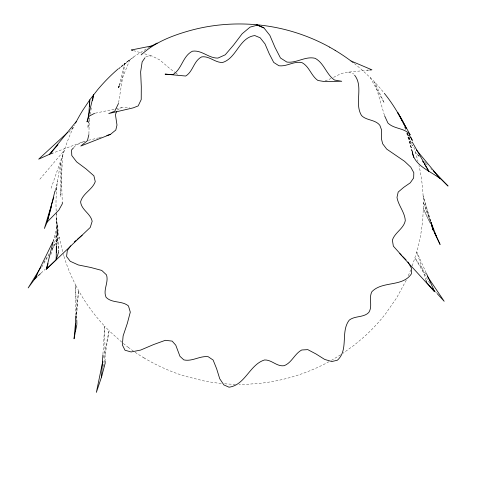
<?xml version="1.0" encoding="UTF-8"?>
<svg xmlns="http://www.w3.org/2000/svg" width="479" height="479" viewBox="0 0 479 479"><rect width="100%" height="100%" fill="white"/><g stroke="black" fill="none" stroke-linecap="round" stroke-linejoin="round"><path stroke-width="0.36" stroke-dasharray="2.4 1.8" d="M75.437 315.35L75.556 284.927L72.784 279.257A183.493 180.074 1.4 0 1 63.731 255.72M56.348 245.541L56.612 218.687L56.288 213.808M88.908 133.827L89.31 118.301M56.63 245.661L57.246 224.95L56.612 218.687L58.546 252.17M62.515 156.376L60.659 196.618L60.929 162.471L62.258 201.557M102.925 354.197L104.65 326.211C93.1 313.883 83.274 299.956 75.556 284.927L76.718 319.206M88.358 120.708L87.843 128.162L89.591 117.996M76.329 319.176L78.538 290.502L76.053 317.254M56.157 211.017L56.013 206.126A183.259 179.829 1.7 0 1 57.492 181.026L59.564 168.614A183.469 180.038 1.7 0 1 64.318 150.334A183.559 180.122 1.7 0 1 73.628 126.929A182.93 179.505 1.7 0 1 74.556 125.037M118.624 102.686L124.857 63.36L135.144 55.851L149.017 47.349M103.201 366.746L109.08 330.767L104.65 326.211L105.117 360.304M90.214 114.367L91.465 107.104M103.548 357.585L109.08 330.767L122.756 343.03M53.133 241.644L57.246 224.95L59.18 237.392L63.15 253.702M55.133 190.379L57.492 181.026M119.157 85.424L124.857 63.36L118.858 68.299M55.606 191.528L56.785 187.271L55.72 190.828M50.912 254.433L58.103 231.189L53.193 241.2M51.115 188.247L64.318 150.334L39.559 179.577M412.239 265.935L416.796 251.966A184.181 180.721 1.2 0 0 420.891 233.536C424.651 211.005 424.005 187.75 418.975 165.465M119.433 85.507L129.935 59.516L118.9 68.671L135.144 55.851M408.324 275.682L410.754 269.869M406.27 280.137L396.564 298.016L385.727 313.577A183.421 179.99 1.7 0 1 364.178 336.785L354.454 344.976L342.988 353.257M41.751 267.019L48.571 255.427M51.977 249.631L59.18 237.392L52.594 248.128M43.679 262.654L49.103 253.81M68.736 132.503L73.628 126.929L71.994 128.438M73.976 147.31L75.916 145.179L84.885 141.149L53.786 152.699M41.062 273.114L45.403 269.018M340.617 354.807L331.528 360.298M329.055 361.681C313.685 370.099 297.094 376.255 279.987 380.045A184.026 180.583 1.7 0 1 261.043 383.2L248.266 384.212L239.003 384.368M117.121 110.038L121.66 107.679L129.564 107.769M333.552 77.37L341.317 73.443L348.508 72.113L366.076 70.407M325.115 80.945L330.959 78.55M99.153 137.695L101.955 136.88M88.453 140.293L98.452 137.898M95.327 113.164L115.074 109.05M115.804 108.895L121.66 107.679M145.85 56.54L151.705 55.875L159.729 59.905L169.907 68.617L175.2 72.557M235.44 384.35L229.04 384.086A183.565 180.116 1.7 0 1 224.07 383.721M133.437 50.6L141.868 53.037M144.682 53.846L151.705 55.875M348.508 72.113L353.837 74.023M175.793 72.994L177.553 74.311M354.34 63.551L360.903 68.928L370.231 77.574A183.098 179.673 1.7 0 1 383.02 91.669L383.889 92.776M123.295 343.479L128.324 347.389M419.191 156.334L415.58 152.615L413.634 146.622M424.346 161.639L426.406 163.758M419.131 156.364L415.58 152.615L417.987 161.387M425.717 163.327L427.747 165.471M430.789 168.68L431.801 169.752M435.154 291.442L436.656 293.076M425.831 274.072L414.994 258.001L429.807 283.448M370.231 77.574L384.218 102.937L374.662 82.125L384.356 115.026M409.575 135.198L410.258 136.503M409.593 135.102L410.275 136.431M430.483 223.873L423.268 208.497L430.435 223.825M426.16 272.85L416.796 251.966L426.076 280.52M404.45 126.737L405.863 130.156M406.994 132.899L412.365 145.903L408.192 134.994M430.208 221.663L423.304 202.21L430.687 221.442L423.113 195.923L430.765 221.591M405.234 128.324L405.653 129.731M406.713 133.24L412.209 151.508M63.342 254.373L63.731 255.72M407.629 133.419L412.03 150.783M407.605 133.336L412.072 151.065M56.199 212.413L58.498 251.433M221.232 383.457A183.565 180.116 1.7 0 1 203.623 380.847L185.002 376.171A182.996 179.577 1.7 0 1 166.967 369.602A184.619 181.116 1.9 0 1 161.148 366.956M160.693 366.788A183.565 180.116 1.7 0 1 143.796 357.777M409.389 135.485A183.589 180.164 1.5 0 1 410.192 137.425M144.197 358.058A182.99 179.547 1.8 0 1 134.641 351.939M133.479 351.131A182.99 179.547 1.8 0 1 128.312 347.401"/><path stroke-width="0.72" d="M75.431 323.942L74.053 338.803L75.371 331.672L75.431 316.092M56.342 246.29L56.211 259.72L46.337 269.228L52.953 242.374M89.615 106.476L89.789 99.824L97.56 89.824A183.81 180.373 1.7 0 1 115.14 71.551L118.325 68.766M56.277 257.498L56.211 259.72L58.546 252.17M56.426 252.319L56.606 246.404M102.883 354.933L101.518 377.027L96.369 392.379L102.799 361.208M88.615 116.978L89.789 99.824L82.753 110.326A182.93 179.505 1.7 0 0 75.502 123.157M101.764 375.554L101.518 377.027L105.158 363.268L105.129 361.046M92.585 100.566L93.585 94.758L86.998 121.9L89.052 116.205L94.591 113.313M75.371 331.672L76.897 324.427M88.89 134.563L87.435 140.664L80.777 146.047L110.356 134.443L115.798 130.048L116.99 125.055L115.445 114.697L116.642 111.368M54.953 191.097L47.164 222.046L44.391 228.489L53.792 197.222M118.972 86.13L118.6 87.555L119.157 86.19M51.487 206.437L47.164 222.046L58.839 210.107L62.33 203.767L62.282 202.294M48.08 263.594L46.337 269.228L90.262 227.423L92.172 221.25C90.531 213.43 81.424 210.012 80.592 201.881C82.735 193.282 92.339 189.846 95.267 181.661L93.902 175.817L86.094 168.961L76.64 161.878L71.79 155.543L71.551 149.981L73.491 147.843M118.511 103.41L114.798 111.158L108.733 113.553L133.222 107.865L138.18 105.907L141.221 99.572L141.293 86.603L140.64 71.904L142.155 61.881L145.029 57.725M52.87 241.871L34.548 279.257L28.177 287.915L40.966 267.072M37.2 274.748L34.548 279.257L37.26 276.7M70.808 245.769L67.329 250.493L66.557 256.445L70.209 261.265L78.293 264.947L90.806 267.486L101.74 270.413L106.494 274.886C108.967 282.442 102.734 289.891 106.075 297.315C112.116 303.512 121.977 300.465 128.462 305.943L130.3 312.128L127.324 323.379L123.109 335.941L122.337 344.892L125.007 350.233L131.114 351.957L140.658 350.065L153.627 344.545L165.327 340.312L172.159 341.108L175.769 345.197L179.96 356.322L183.834 359.891C192.241 361.807 199.749 355.681 208.155 356.693L213.119 360.04L216.628 368.74L219.747 378.775L223.891 384.93L229.046 387.206C245.296 385.014 249.649 364.573 264.546 359.963C271.797 359.645 276.814 366.872 284.173 365.699C291.897 362.681 294.531 353.759 301.74 349.987L307.793 349.634L315.978 353.951L324.684 359.436L331.827 361.525L337.39 360.22C348.981 349.838 340.21 331.672 349.275 320.104C355.047 315.583 363.423 317.822 368.758 312.53C372.973 306.171 368.477 298.381 371.842 291.753C382.32 280.676 402.432 287.292 411.377 273.886L411.461 268.174L407.952 262.025M76.472 121.289L49.636 154.238L38.673 159.166L67.623 132.467M57.965 144.766L49.636 154.238L53.091 152.957M38.35 275.67L40.517 273.623M74.245 241.961L75.945 240.518M77.083 239.548L82.184 235.207M141.137 54.911C154.028 42.99 170.32 36.344 186.918 31.47A182.828 179.463 1.8 0 1 205.599 26.998C235.027 21.645 265.713 23.363 294.31 32.165A183.445 180.014 1.7 0 1 329.582 47.098M149.64 47.002L157.172 43.044M106.853 135.461L110.356 134.443M151.496 45.966L131.33 49.99L132.737 50.397M366.806 70.335L368.273 70.191M369.734 70.054L371.932 69.838L350.993 60.953L353.227 62.683M263.947 27.908L257.367 25.153L250.104 27.105L242.158 33.746L233.554 45.086L225.232 54.81L217.939 58.079C208.688 58.378 201.839 49.828 192.468 51.199C182.625 56.025 182.08 69.006 172.913 74.628L165.087 74.131L185.72 76.029C193.223 71.437 193.666 60.815 201.713 56.869C209.383 55.744 214.987 62.743 222.549 62.492C236.734 58.145 239.177 37.506 254.798 35.56L260.187 37.811L265.007 43.9L269.264 53.834L273.713 62.432L278.94 65.755C286.957 66.826 294.04 60.719 302.051 62.677C309.434 66.623 311.128 75.82 317.9 80.46L323.816 81.472L341.743 81.286L334.51 80.041C326.229 74.371 324.151 63.132 315.134 58.306C305.333 55.911 296.675 63.372 286.873 62.066L280.484 58.007L275.048 47.493L269.845 35.35L263.947 27.908L256.666 24.734M329.57 47.116L335.108 50.295M354.604 75.173C363.83 86.837 353.975 103.392 361.597 115.625C366.722 120.738 375.213 119.427 379.811 125.253L381.541 129.839L381.458 138.916L382.661 143.772L386.703 149.101L404.533 161.285L410.778 167.171L413.82 172.721L413.652 177.943L410.281 182.822L403.701 187.361L398.181 192.085L396.983 197.408C398.372 205.683 404.839 212.173 405.294 220.687C403.623 228.806 394.852 232.405 392.373 240.141L393.355 246.152L401.875 255.684M402.917 256.726L406.042 259.852M433.106 170.662L448.057 186.05L436.363 174.572M437.159 293.621L444.171 301.267L427.502 276.545M399.791 253.607L434.621 291.723L426.466 273.527M416.502 150.077L440.417 178.859C430.447 170.931 414.407 166.033 412.251 151.771M384.32 93.333C394.732 105.967 402.252 120.588 410.198 134.809C404.575 127.677 394.193 129.288 387.93 123.031L384.565 115.738M422.616 161.154L423.4 162.423M424.178 163.686L428.867 171.266L412.215 141.994M432.771 288.538L434.621 291.723L426.753 282.61L426.076 280.52M397.6 112.367L402.39 121.498M403.073 122.804L403.755 124.109M410.599 137.15L412.311 140.413L410.611 137.096M400.773 117.834L406.204 128.462M434.555 232.56L440.093 244.476L434.794 233.153M430.95 222.13L436.752 237.237L433.172 230.004L431.938 226.531M430.866 222.196L433.172 230.004L431.19 223.016M412.209 151.508L413.682 157.447M76.748 319.954L76.874 323.678M397.618 112.361A183.589 180.164 1.5 0 1 405.941 127.803M335.084 50.331A184.888 181.397 1.9 0 1 350.963 60.983"/></g></svg>
